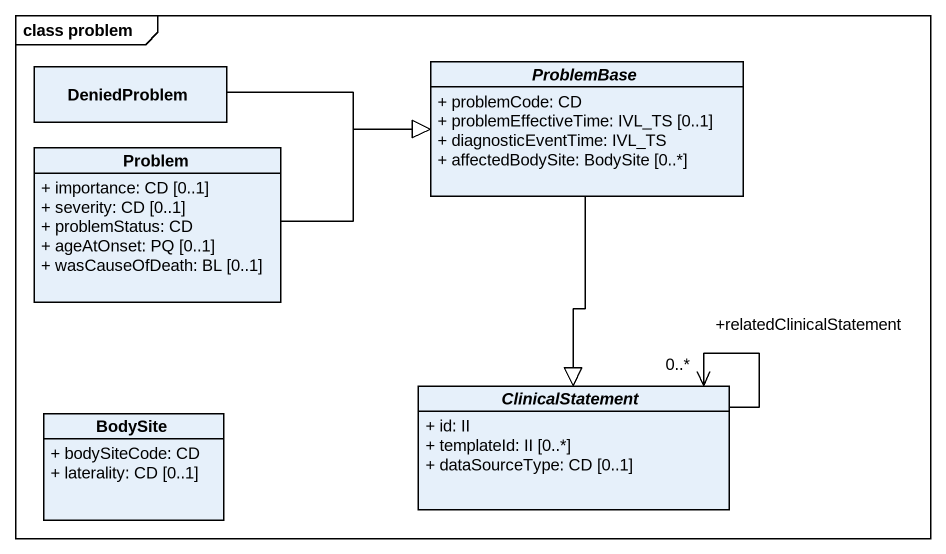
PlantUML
@startuml
mainframe class problem
hide circle
hide empty members
skinparam classAttributeIconSize 0
class DeniedProblem
abstract class ProblemBase {
  + problemCode: CD
  + problemEffectiveTime: IVL_TS [0..1]
  + diagnosticEventTime: IVL_TS
  + affectedBodySite: BodySite [0..*]
}
class Problem {
  + importance: CD [0..1]
  + severity: CD [0..1]
  + problemStatus: CD
  + ageAtOnset: PQ [0..1]
  + wasCauseOfDeath: BL [0..1]
}
abstract class ClinicalStatement {
  + id: II
  + templateId: II [0..*]
  + dataSourceType: CD [0..1]
}
class BodySite {
  + bodySiteCode: CD
  + laterality: CD [0..1]
}
DeniedProblem -right-|> ProblemBase
ProblemBase --|> ClinicalStatement
Problem -right-|> ProblemBase
ClinicalStatement --> "+relatedClinicalStatement\n0..*" ClinicalStatement
@enduml
